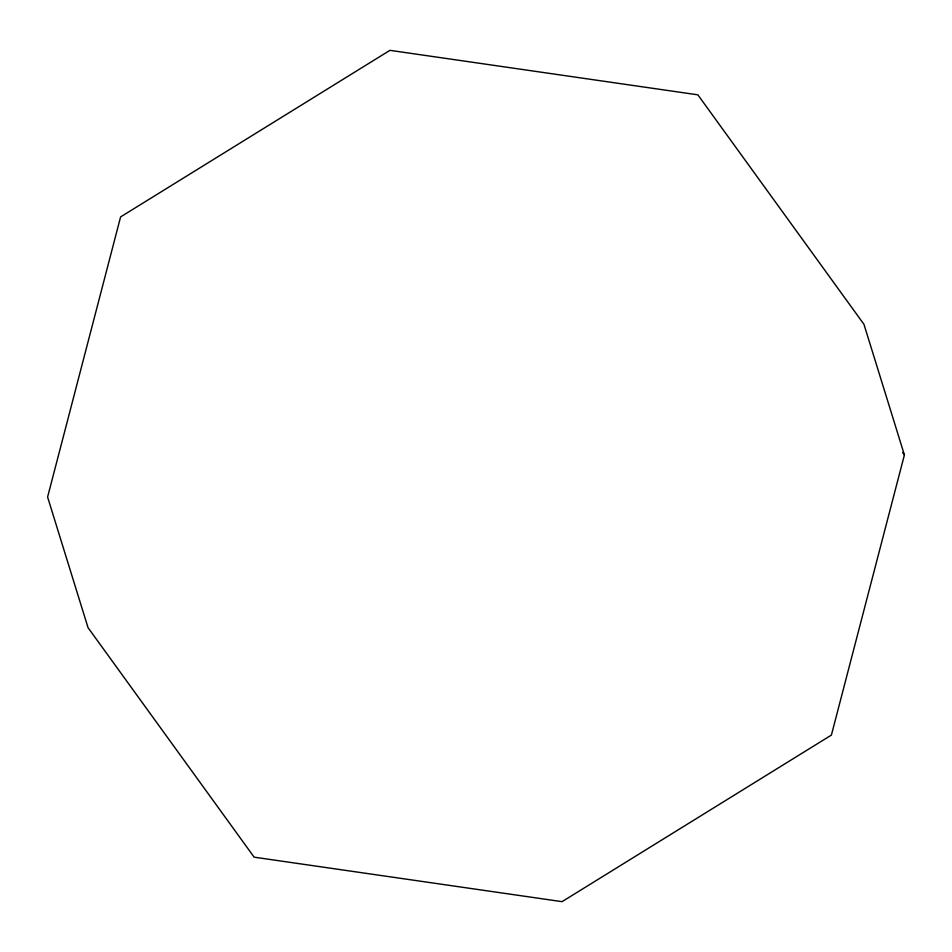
<?xml version="1.0" encoding="UTF-8"?>
<svg xmlns="http://www.w3.org/2000/svg" width="952" height="952" viewBox="0 0 952 952"><rect width="100%" height="100%" fill="white"/><g stroke="black" fill="none" stroke-linecap="round" stroke-linejoin="round"><path stroke-width="1.43" d="M904.4 454.961L831.405 735.075L562.061 901.663L254.136 857.169L88.024 627.642L47.6 497.039L120.595 216.925L389.939 50.337L697.864 94.831L863.976 324.358L904.4 454.961L902.663 452.557"/></g></svg>
